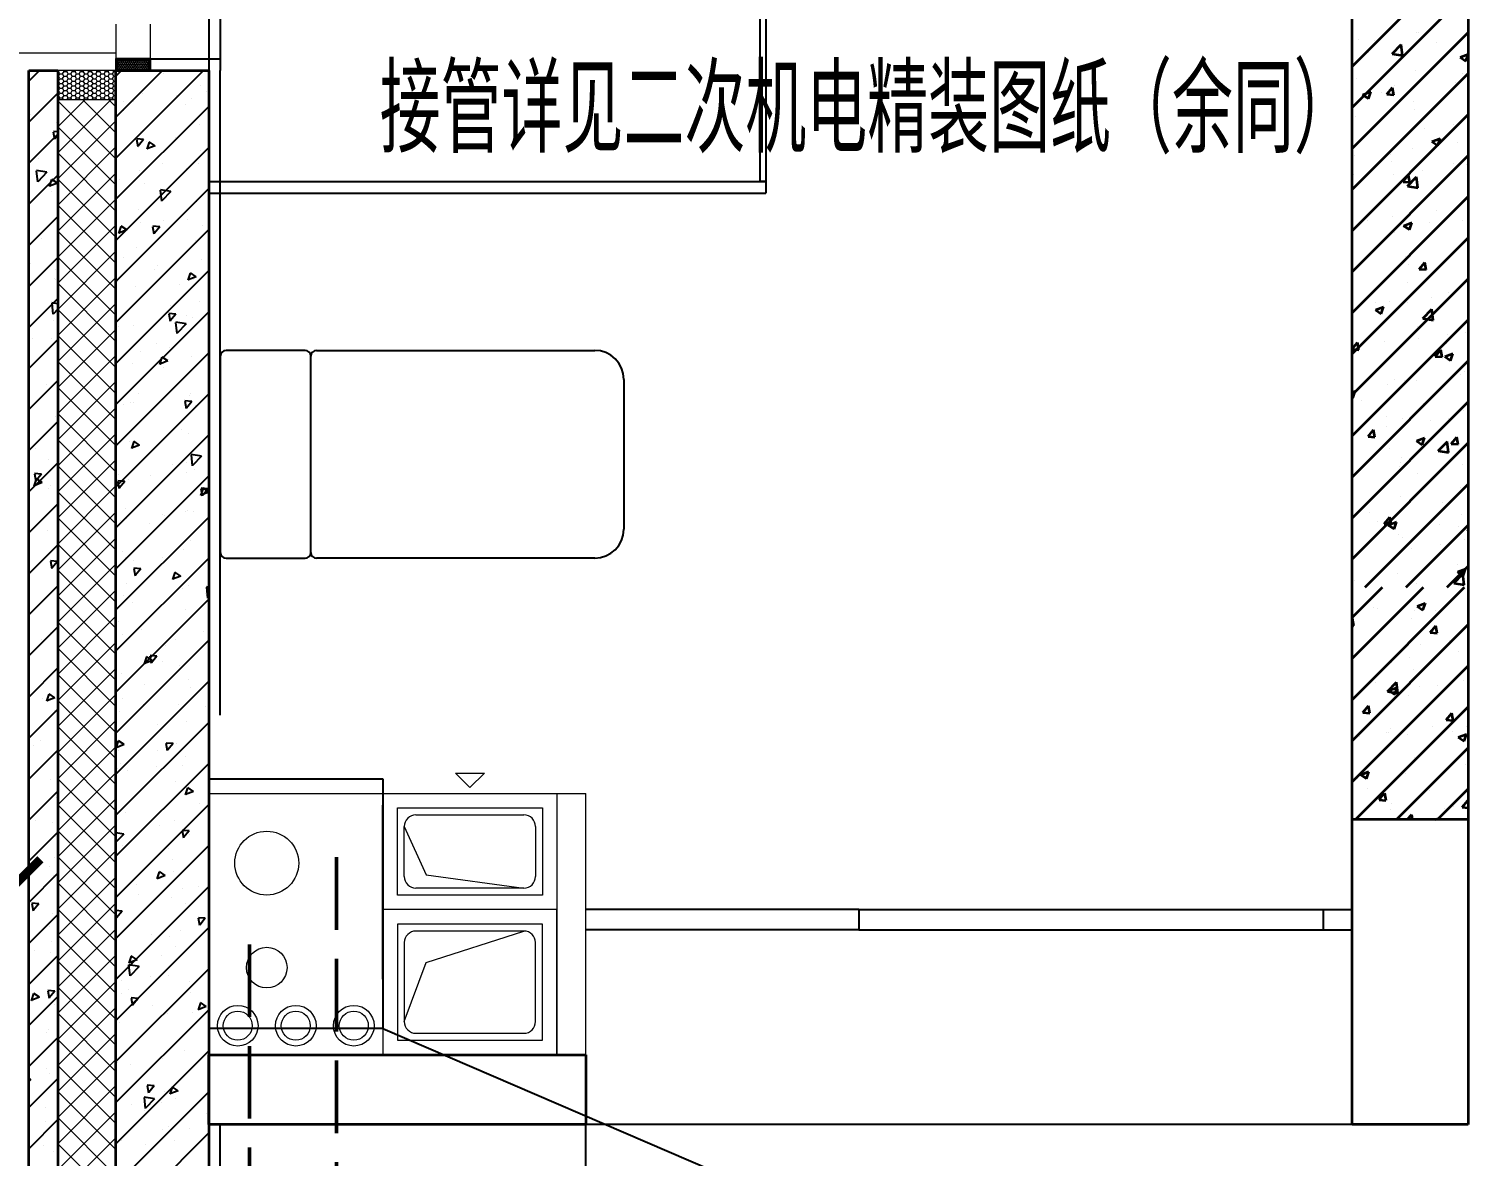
# Model space of a CAD drawing. Header units: inches. Extents: x 143994 to 247866, y 243815 to 272761.
# Drawn here: x 215858 to 218338, y 255156 to 257098 of the extents above; entities that cross this region are included whole.
import ezdxf

# ---------------------------------------------------------------- set-up
doc = ezdxf.new("R2010")
doc.units = ezdxf.units.IN
doc.header["$LTSCALE"] = 1000
doc.header["$MEASUREMENT"] = 0
doc.linetypes.add('DASH', pattern=[0.35, 0.25, -0.1])
doc.layers.get('DEFPOINTS').update_dxf_attribs({"color": 62})
for name, color, linetype in [('0-建筑1F', 127, 'Continuous'), ('00给水标注', 13, 'Continuous'), ('A-ARCHLINE', 1, 'Continuous'), ('A-S-face(建筑粉刷线)', 136, 'Continuous'), ('A-Wall-Patn', 255, 'Continuous'), ('MISC 杂项', 8, 'Continuous'), ('PUB_HATCH', 8, 'Continuous'), ('WINDOW', 8, 'Continuous'), ('体量', 2, 'Continuous'), ('厨卫', 44, 'Continuous')]:
    doc.layers.add(name, color=color, linetype=linetype)
for name, color, linetype, lineweight in [('00污水管', 120, 'DASH', 50), ('A-Flr-Opng', 14, 'Continuous', 9), ('A-M-Stone', 11, 'Continuous', 15), ('A-Wall', 254, 'Continuous', 35), ('MQ-HZ幕墙绘制', 6, 'Continuous', 13), ('W-保温层', 8, 'Continuous', 13)]:
    doc.layers.add(name, color=color, linetype=linetype, lineweight=lineweight)
doc.styles.add('ECADI', font='hzs.shx', dxfattribs={"width": 0.7, "bigfont": 'hztxt.shx'})
doc.styles.add('HS2', font='')
doc.styles.get('HS2').set_extended_font_data('SimHei')
doc.dimstyles.new('HS-DIM50', dxfattribs={"dimscale": 5, "dimtxt": 30, "dimasz": 15, "dimexe": 10, "dimexo": 0, "dimgap": 5, "dimtad": 1, "dimdec": 1, "dimdsep": 46, "dimtxsty": 'HS2', "dimblk": 'ARCHTICK', "dimcen": 10, "dimclrd": 256, "dimclre": 256, "dimclrt": 7, "dimadec": 0, "dimazin": 0, "dimtfac": 1, "dimtdec": 1, "dimtofl": 0, "dimtmove": 2, "dimatfit": 3, "dimldrblk": 'ARCHTICK', "dimfxl": 1, "dimtolj": 1, "dimtzin": 0, "dimarcsym": 0})

# ---------------------------------------------------------------- blocks, each defined once
blk = doc.blocks.new('144')
at = {"layer": 'MQ-HZ幕墙绘制'}
h = blk.add_hatch(dxfattribs=at)
h.set_pattern_fill('HONEY', color=127, scale=3)
h.set_pattern_definition([(0, (633992.4625, -2258.8952), (7.14375, 4.124445), [4.7625, -9.525]), (120, (633992.4625, -2258.8952), (-7.143749147, 4.12444648), [4.7625, -9.525]), (60, (633992.4625, -2258.8952), (8.53e-07, 8.24889148), [-9.525, 4.7625])])
h.paths.add_polyline_path([(631456.9, -383130.3), (631356.9, -383130.3), (631356.9, -383180.3), (631456.9, -383180.3)])
h = blk.add_hatch(dxfattribs=at)
h.set_pattern_fill('HEX', color=127, angle=-90, style=0)
h.set_pattern_definition([(270, (632637.874, -382954.8868), (1.649778, -3e-16), [0.9525, -1.905]), (30, (632637.874, -382954.8868), (-0.824889, 1.4287497), [0.9525, -1.905]), (330, (632637.874, -382955.8393), (0.824889, 1.4287497), [0.9525, -1.905])])
h.paths.add_polyline_path([(631459.9, -383130.3), (631513.9, -383130.3), (631513.9, -383113.3), (631459.9, -383113.3)])
at = {"layer": 'A-ARCHLINE', "color": 127}
blk.add_line((631916.9, -384695.3), (631916.9, -384395.3), dxfattribs=at)
at = {"layer": 'A-Flr-Opng', "color": 127}
for p, q in [((632066.9, -384365.3), (632041.9, -384340.3)), ((632041.9, -384340.3), (632091.9, -384340.3)), ((632091.9, -384340.3), (632066.9, -384365.3)), ((631616.9, -384825.3), (631616.9, -384375.3)), ((631616.9, -384375.3), (632216.9, -384375.3)), ((631916.9, -384375.3), (632216.9, -384375.3)), ((631916.9, -384575.3), (631916.9, -384375.3)), ((632216.9, -384375.3), (632266.9, -384375.3)), ((632216.9, -384375.3), (632216.9, -384575.3)), ((632216.9, -384375.3), (632216.9, -384825.3)), ((632266.9, -384825.3), (632266.9, -384375.3)), ((631941.9, -384400.3), (632191.9, -384400.3)), ((631941.9, -384550.3), (631941.9, -384400.3)), ((631973.9, -384412.3), (632159.9, -384412.3)), ((632191.9, -384400.3), (632191.9, -384550.3)), ((631953.9, -384518.3), (631953.9, -384432.3)), ((631953.9, -384432.3), (631991.5, -384515.6)), ((632179.9, -384432.3), (632179.9, -384518.3)), ((631991.5, -384515.6), (632159.9, -384538.3)), ((632159.9, -384538.3), (631973.9, -384538.3)), ((632191.9, -384550.3), (631941.9, -384550.3)), ((632216.9, -384575.3), (631916.9, -384575.3)), ((631916.9, -384575.3), (631916.9, -384825.3)), ((632216.9, -384575.3), (631916.9, -384575.3)), ((632216.9, -384825.3), (632216.9, -384575.3)), ((632191.9, -384600.3), (631941.9, -384600.3)), ((631941.9, -384600.3), (631941.9, -384800.3)), ((632159.9, -384612.3), (631973.9, -384612.3)), ((631991.5, -384666.6), (632159.9, -384612.3)), ((632191.9, -384800.3), (632191.9, -384600.3)), ((631953.9, -384632.3), (631953.9, -384768.3)), ((632179.9, -384768.3), (632179.9, -384632.3)), ((631953.9, -384768.3), (631991.5, -384666.6)), ((631973.9, -384788.3), (632159.9, -384788.3)), ((631941.9, -384800.3), (632191.9, -384800.3)), ((632216.9, -384825.3), (631616.9, -384825.3)), ((631916.9, -384825.3), (632216.9, -384825.3))]:
    blk.add_line(p, q, dxfattribs=at)
for centre, radius in [((631716.9, -384495.3), 55), ((631716.9, -384675.3), 35), ((631666.9, -384775.3), 35), ((631766.9, -384775.3), 35), ((631866.9, -384775.3), 35), ((631666.9, -384775.3), 25), ((631766.9, -384775.3), 25), ((631866.9, -384775.3), 25)]:
    blk.add_circle(centre, radius, dxfattribs=at)
for centre, start, end in [((631973.9, -384432.3), 90, 180), ((632159.9, -384432.3), 0, 90), ((631973.9, -384518.3), 180, 270), ((632159.9, -384518.3), 270, 0), ((631973.9, -384632.3), 90, 180), ((632159.9, -384632.3), 0, 90), ((631973.9, -384768.3), 180, 270), ((632159.9, -384768.3), 270, 0)]:
    blk.add_arc(centre, 20, start, end, dxfattribs=at)
at = {"layer": 'A-M-Stone', "color": 127}
blk.add_line((631456.9, -383100.3), (631276.9, -383100.3), dxfattribs=at)
at = {"layer": 'A-S-face(建筑粉刷线)', "color": 127}
for p, q in [((631636.9, -384240.3), (631636.9, -383130.3)), ((631636.9, -387930.3), (631636.9, -384945.3))]:
    blk.add_line(p, q, dxfattribs=at)
blk.add_lwpolyline([(631516.9, -383110.3), (631636.9, -383110.3), (631636.9, -383130.3)], dxfattribs=at)
at = {"layer": 'A-Wall', "color": 127}
for p, q in [((633586.9, -384945.3), (633586.9, -381650.3)), ((633786.9, -381995.3), (633786.9, -384945.3)), ((631306.9, -388260.3), (631306.9, -383130.3)), ((631306.9, -383130.3), (631356.9, -383130.3)), ((631356.9, -383130.3), (631356.9, -388210.3)), ((631456.9, -388110.3), (631456.9, -383130.3)), ((631456.9, -383130.3), (631616.9, -383130.3)), ((631616.9, -383130.3), (631616.9, -387950.3)), ((633786.9, -384420.3), (633586.9, -384420.3)), ((631616.9, -384945.3), (631616.9, -384825.3)), ((631616.9, -384825.3), (632266.9, -384825.3)), ((632266.9, -384825.3), (632266.9, -384945.3)), ((632266.9, -384945.3), (631616.9, -384945.3)), ((633786.9, -384945.3), (633586.9, -384945.3))]:
    blk.add_line(p, q, dxfattribs=at)
at = {"layer": 'A-Wall', "color": 127, "linetype": 'Continuous'}
for p, q in [((633586.9, -383123.3), (633786.9, -382923.3)), ((633586.9, -383194), (633786.9, -382994)), ((633586.9, -383264.7), (633786.9, -383064.7)), ((633597.6, -383077.3), (633597.6, -383077.3)), ((633626, -383078.4), (633626, -383078.4)), ((633655.8, -383101.6), (633671.4, -383085.4)), ((633673.6, -383104.6), (633671.4, -383085.6)), ((633698.6, -383064.5), (633698.6, -383064.5)), ((633700.8, -383065.4), (633700.8, -383065.4)), ((633732.7, -383082.9), (633732.7, -383082.9)), ((633614.7, -383099.5), (633614.7, -383099.5)), ((633655.8, -383101.6), (633673.6, -383104.4)), ((633668.2, -383105.2), (633668.2, -383105.2)), ((633690.5, -383089.5), (633690.5, -383089.5)), ((633773.1, -383107.5), (633786.9, -383102.2)), ((633773.1, -383107.5), (633783, -383114.2)), ((633774.9, -383109.8), (633774.9, -383109.8)), ((633783, -383114.4), (633786.9, -383102.8)), ((633696.2, -383131), (633696.2, -383131)), ((633586.9, -383335.4), (633786.9, -383135.4)), ((633595.1, -383143.8), (633595.1, -383143.8)), ((633646.8, -383171.3), (633656.4, -383159.9)), ((633660.5, -383155.4), (633660.5, -383155.4)), ((633764.2, -383151.8), (633764.2, -383151.8)), ((633777.1, -383135.4), (633777.1, -383135.4)), ((633605, -383172), (633619, -383166.6)), ((633605, -383172), (633615, -383178.7)), ((633615, -383179), (633619, -383166.9)), ((633637.9, -383168.4), (633637.9, -383168.4)), ((633646.8, -383171.3), (633658.8, -383172.4)), ((633658.8, -383172.6), (633656.4, -383160.1)), ((633693, -383184.5), (633693, -383184.5)), ((633586.9, -383406.2), (633786.9, -383206.2)), ((633693.7, -383197.6), (633693.7, -383197.6)), ((633592.7, -383210.4), (633592.7, -383210.4)), ((633711.6, -383230.6), (633711.6, -383230.6)), ((633761.6, -383224.1), (633761.6, -383224.1)), ((633724.4, -383252.5), (633738.4, -383247.2)), ((633724.4, -383252.5), (633734.4, -383259.3)), ((633734.3, -383259.5), (633738.4, -383247.4)), ((633768.9, -383254.7), (633768.9, -383254.7)), ((633586.9, -383476.9), (633786.9, -383276.9)), ((633590.3, -383277), (633590.3, -383277)), ((633652.3, -383274.8), (633652.3, -383274.8)), ((633691.3, -383264.2), (633691.3, -383264.2)), ((633654, -383286.7), (633654, -383286.7)), ((633709, -383302.9), (633709, -383302.9)), ((633760.8, -383291.3), (633760.8, -383291.3)), ((633784.8, -383293), (633784.8, -383293)), ((633589.4, -383309.1), (633589.4, -383309.1)), ((633658.9, -383309.5), (633658.9, -383309.5)), ((633674.6, -383321.8), (633684.2, -383310.3)), ((633674.6, -383321.8), (633686.5, -383322.8)), ((633682.3, -383329.6), (633697.9, -383313.3)), ((633682.3, -383329.6), (633700.1, -383332.3)), ((633686.5, -383323), (633684.2, -383310.5)), ((633688.9, -383330.8), (633688.9, -383330.8)), ((633696.2, -383313.6), (633696.2, -383313.6)), ((633700.1, -383332.5), (633697.9, -383313.5)), ((633700.2, -383318.7), (633700.2, -383318.7)), ((633586.9, -383547.6), (633786.9, -383347.6)), ((633587.8, -383343.6), (633587.8, -383343.6)), ((633656.4, -383381.8), (633656.4, -383381.8)), ((633732.1, -383371.8), (633732.1, -383371.8)), ((633606.3, -383388.4), (633606.3, -383388.4)), ((633614.2, -383388.4), (633614.2, -383388.4)), ((633675.7, -383397.6), (633689.7, -383392.2)), ((633675.7, -383397.6), (633685.7, -383404.3)), ((633685.7, -383404.5), (633689.7, -383392.4)), ((633686.4, -383397.4), (633686.4, -383397.4)), ((633721, -383392.9), (633721, -383392.9)), ((633776.6, -383388.7), (633776.6, -383388.7)), ((633586.9, -383618.3), (633786.9, -383418.3)), ((633659.9, -383408.7), (633659.9, -383408.7)), ((633679.5, -383450.7), (633679.5, -383450.7)), ((633603.8, -383460.7), (633603.8, -383460.7)), ((633684, -383463.9), (633684, -383463.9)), ((633702.3, -383472.2), (633711.9, -383460.7)), ((633702.3, -383472.2), (633714.3, -383473.3)), ((633714.3, -383473.5), (633711.9, -383460.9)), ((633586.9, -383689), (633786.9, -383489)), ((633682, -383495.1), (633682, -383495.1)), ((633617.4, -383517.5), (633617.4, -383517.5)), ((633626.9, -383529.6), (633626.9, -383529.6)), ((633651.7, -383528), (633651.7, -383528)), ((633681.6, -383530.5), (633681.6, -383530.5)), ((633724.2, -383522), (633724.2, -383522)), ((633753.2, -383513), (633753.2, -383513)), ((633768.3, -383508), (633768.3, -383508)), ((633785.4, -383515.5), (633785.4, -383515.5)), ((633627.1, -383542.6), (633641.1, -383537.2)), ((633627.1, -383542.6), (633637, -383549.3)), ((633637, -383549.5), (633641.1, -383537.5)), ((633708.9, -383557.5), (633724.4, -383541.3)), ((633726.6, -383560.4), (633724.4, -383541.4)), ((633586.9, -383759.7), (633786.9, -383559.7)), ((633699.6, -383571.9), (633699.6, -383571.9)), ((633708.9, -383557.5), (633726.6, -383560.3)), ((633586.9, -383609.7), (633596.2, -383598.6)), ((633598.6, -383611.4), (633596.2, -383598.8)), ((633642.2, -383596.8), (633642.2, -383596.8)), ((633679.1, -383597.1), (633679.1, -383597.1)), ((633700.6, -383591.9), (633700.6, -383591.9)), ((633749, -383601.3), (633749, -383601.3)), ((633750.7, -383585.3), (633750.7, -383585.3)), ((633783, -383582.1), (633783, -383582.1)), ((633586.9, -383610.1), (633598.6, -383611.2)), ((633586.9, -383830.4), (633786.9, -383630.4)), ((633730.1, -383622.7), (633739.7, -383611.2)), ((633730.1, -383622.7), (633742, -383623.7)), ((633742, -383623.9), (633739.7, -383611.4)), ((633746.5, -383623.1), (633760.5, -383617.8)), ((633746.5, -383623.1), (633756.4, -383629.8)), ((633756.4, -383630.1), (633760.5, -383618)), ((633773.8, -383654.2), (633773.8, -383654.2)), ((633776, -383641.9), (633776, -383641.9)), ((633780.6, -383648.7), (633780.6, -383648.7)), ((633648, -383670.7), (633648, -383670.7)), ((633659.3, -383661.9), (633659.3, -383661.9)), ((633676.7, -383663.7), (633676.7, -383663.7)), ((633698.1, -383664.2), (633698.1, -383664.2)), ((633586.9, -383684.4), (633592.4, -383682.3)), ((633586.9, -383693.4), (633588.4, -383694.3)), ((633586.9, -383901.1), (633786.9, -383701.1)), ((633588.4, -383694.6), (633592.4, -383682.5)), ((633603.3, -383699), (633603.3, -383699)), ((633710.1, -383703.5), (633710.1, -383703.5)), ((633645.5, -383725.8), (633645.5, -383725.8)), ((633674.3, -383730.3), (633674.3, -383730.3)), ((633752.2, -383730.4), (633752.2, -383730.4)), ((633778.1, -383715.3), (633778.1, -383715.3)), ((633595.4, -383749.6), (633595.4, -383749.6)), ((633614.4, -383760.5), (633624, -383749.1)), ((633626.3, -383761.8), (633624, -383749.3)), ((633645.4, -383743), (633645.4, -383743)), ((633721.2, -383733.1), (633721.2, -383733.1)), ((633586.9, -383971.8), (633786.9, -383771.8)), ((633614.4, -383760.5), (633626.3, -383761.6)), ((633697.8, -383768.2), (633711.8, -383762.8)), ((633697.8, -383768.2), (633707.7, -383774.9)), ((633707.7, -383775.1), (633711.8, -383763)), ((633735.4, -383785.4), (633751, -383769.2)), ((633753.2, -383788.4), (633750.9, -383769.4)), ((633757.8, -383773.1), (633767.4, -383761.6)), ((633757.8, -383773.1), (633769.8, -383774.1)), ((633769.8, -383774.4), (633767.4, -383761.8)), ((633767.7, -383761.3), (633767.7, -383761.3)), ((633651.1, -383781.3), (633651.1, -383781.3)), ((633671.8, -383796.8), (633671.8, -383796.8)), ((633735.4, -383785.4), (633753.2, -383788.2)), ((633775.7, -383781.8), (633775.7, -383781.8)), ((633592.8, -383821.9), (633592.8, -383821.9)), ((633668.6, -383811.9), (633668.6, -383811.9)), ((633670.3, -383805.2), (633670.3, -383805.2)), ((633699, -383825.2), (633699, -383825.2)), ((633777, -383809.7), (633777, -383809.7)), ((633609.2, -384020.3), (633786.9, -383842.6)), ((633773.3, -383848.4), (633773.3, -383848.4)), ((633669.4, -383863.4), (633669.4, -383863.4)), ((633742.3, -383874.2), (633742.3, -383874.2)), ((633616, -383890.8), (633616, -383890.8)), ((633642.1, -383911), (633651.7, -383899.5)), ((633654.1, -383912.3), (633651.7, -383899.7)), ((633775.4, -383895.2), (633775.4, -383895.2)), ((633631.3, -383907.4), (633631.3, -383907.4)), ((633642.1, -383911), (633654.1, -383912)), ((633649.1, -383913.2), (633663.1, -383907.8)), ((633649.1, -383913.2), (633659.1, -383919.9)), ((633658.7, -383915.2), (633658.7, -383915.2)), ((633659.1, -383920.1), (633663.1, -383908)), ((633679.9, -384020.3), (633786.9, -383913.3)), ((633738.1, -383911.9), (633738.1, -383911.9)), ((633770.8, -383915), (633770.8, -383915)), ((633785.6, -383923.5), (633786.9, -383921.9)), ((633785.6, -383923.5), (633786.9, -383923.7)), ((633667, -383930), (633667, -383930)), ((633673.5, -383934.2), (633673.5, -383934.2)), ((633689.7, -383953.1), (633689.7, -383953.1)), ((633739.7, -383946.5), (633739.7, -383946.5)), ((633780.3, -383938.7), (633780.3, -383938.7)), ((633664.5, -383996.6), (633664.5, -383996.6)), ((633750.6, -384020.3), (633786.9, -383984)), ((633761.9, -384013.4), (633777.5, -383997.1)), ((633768.4, -383981.6), (633768.4, -383981.6)), ((633768.5, -383993.7), (633782.5, -383988.3)), ((633768.5, -383993.7), (633778.5, -384000.4)), ((633779.7, -384016.3), (633777.5, -383997.3)), ((633778.5, -384000.6), (633782.5, -383988.6)), ((633586.9, -384072.5), (633639.1, -384020.3)), ((633586.9, -384143.2), (633709.9, -384020.3)), ((633586.9, -384213.9), (633780.6, -384020.3)), ((633587.4, -384022.3), (633587.4, -384022.3)), ((633591.5, -384009), (633591.5, -384009)), ((633698.3, -384013.5), (633698.3, -384013.5)), ((633761.9, -384013.4), (633779.7, -384016.1)), ((633762.9, -384015.4), (633762.9, -384015.4)), ((633767.1, -384014.5), (633767.1, -384014.5)), ((633699, -384053), (633713, -384047.6)), ((633709, -384059.9), (633713.1, -384047.8)), ((633757.4, -384040.1), (633757.4, -384040.1)), ((633586.9, -384074.6), (633587.4, -384074)), ((633589.8, -384086.8), (633587.5, -384074.3)), ((633624.2, -384055.5), (633624.2, -384055.5)), ((633631.1, -384056.7), (633631.1, -384056.7)), ((633688.9, -384073.9), (633688.9, -384073.9)), ((633694.5, -384060.2), (633694.5, -384060.2)), ((633699, -384053), (633708.9, -384059.7)), ((633730.9, -384060), (633730.9, -384060)), ((633586.9, -384284.6), (633786.9, -384084.6)), ((633586.9, -384086.3), (633589.7, -384086.6)), ((633721.2, -384098.1), (633730.9, -384086.6)), ((633721.2, -384098.1), (633733.2, -384099.1)), ((633733.3, -384099.3), (633731, -384086.8)), ((633704.8, -384119), (633704.8, -384119)), ((633754.9, -384112.4), (633754.9, -384112.4)), ((633654.3, -384150.2), (633654.3, -384150.2)), ((633686.4, -384140.5), (633686.4, -384140.5)), ((633770.9, -384130.2), (633770.9, -384130.2)), ((633586.9, -384355.3), (633786.9, -384155.3)), ((633692, -384162.2), (633692, -384162.2)), ((633627.4, -384184.5), (633627.4, -384184.5)), ((633647.6, -384200), (633663.2, -384183.8)), ((633647.6, -384200), (633665.4, -384202.7)), ((633650.3, -384198), (633664.3, -384192.6)), ((633650.3, -384198), (633660.3, -384204.7)), ((633652.2, -384197.8), (633652.2, -384197.8)), ((633660.4, -384204.9), (633664.4, -384192.8)), ((633665.5, -384202.9), (633663.3, -384183.9)), ((633702.3, -384191.2), (633702.3, -384191.2)), ((633734.2, -384189.1), (633734.2, -384189.1)), ((633778, -384181.3), (633778, -384181.3)), ((633786.7, -384193), (633786.7, -384193)), ((633592.7, -384420.3), (633786.9, -384226.1)), ((633605.5, -384236), (633615.2, -384224.5)), ((633617.6, -384237.2), (633615.2, -384224.7)), ((633684, -384207), (633684, -384207)), ((633605.5, -384236), (633617.5, -384237)), ((633749, -384248.5), (633758.6, -384237)), ((633749, -384248.5), (633760.9, -384249.6)), ((633761, -384249.8), (633758.7, -384237.3)), ((633762.7, -384249.6), (633762.7, -384249.6)), ((633646, -384269.6), (633646, -384269.6)), ((633649.6, -384270.1), (633649.6, -384270.1)), ((633652.2, -384263.9), (633652.2, -384263.9)), ((633681.6, -384273.6), (633681.6, -384273.6)), ((633725.4, -384260.2), (633725.4, -384260.2)), ((633759, -384268.4), (633759, -384268.4)), ((633769.7, -384278.5), (633783.7, -384273.1)), ((633779.7, -384285.4), (633783.8, -384273.4)), ((633784.3, -384259.5), (633784.3, -384259.5)), ((633599.6, -384276.7), (633599.6, -384276.7)), ((633663.4, -384420.3), (633786.9, -384296.8)), ((633769.7, -384278.5), (633779.7, -384285.2)), ((633693.9, -384313.5), (633693.9, -384313.5)), ((633597, -384349), (633597, -384349)), ((633601.7, -384343), (633615.7, -384337.6)), ((633601.7, -384343), (633611.6, -384349.7)), ((633611.7, -384349.9), (633615.7, -384337.9)), ((633672.8, -384339), (633672.8, -384339)), ((633679.1, -384340.2), (633679.1, -384340.2)), ((633781.8, -384326.1), (633781.8, -384326.1)), ((633613.3, -384366.1), (633613.3, -384366.1)), ((633633.3, -384386.4), (633642.9, -384374.9)), ((633645.3, -384387.7), (633643, -384375.1)), ((633720, -384370.6), (633720, -384370.6)), ((633734.1, -384420.3), (633786.9, -384367.5)), ((633633.3, -384386.4), (633645.2, -384387.5)), ((633655.4, -384392.9), (633655.4, -384392.9)), ((633762.2, -384397.4), (633762.2, -384397.4)), ((633770.3, -384383.5), (633770.3, -384383.5)), ((633776.7, -384399), (633786.4, -384387.5)), ((633776.7, -384399), (633786.9, -384399.9)), ((633779.4, -384392.7), (633779.4, -384392.7)), ((633786.9, -384390.2), (633786.5, -384387.7)), ((633620.2, -384417.9), (633620.2, -384417.9)), ((633653.7, -384403.5), (633653.7, -384403.5)), ((633676.7, -384406.8), (633676.7, -384406.8)), ((633681.5, -384420.3), (633689.7, -384411.7)), ((633690.8, -384420.3), (633689.8, -384411.9)), ((633729.5, -384420.3), (633735.1, -384418.2)), ((633734.5, -384420.3), (633735.1, -384418.4)), ((633746.5, -384401.3), (633746.5, -384401.3))]:
    blk.add_line(p, q, dxfattribs=at)
at = {"layer": 'MISC 杂项', "color": 127}
blk.add_line((633586.9, -384945.3), (632266.9, -384945.3), dxfattribs=at)
at = {"layer": 'MQ-HZ幕墙绘制', "color": 127}
for p, q in [((631456.9, -383050.3), (631456.9, -383110.3)), ((631516.9, -383110.3), (631516.9, -383050.3)), ((631456.9, -383110.3), (631516.9, -383110.3))]:
    blk.add_line(p, q, dxfattribs=at)
at = {"layer": 'MQ-HZ幕墙绘制', "color": 127, "lineweight": -3}
blk.add_lwpolyline([(631516.9, -383110.3), (631456.9, -383110.3), (631456.9, -383127.3), (631456.9, -383127.3), (631456.9, -383130.3), (631459.9, -383130.3), (631459.9, -383113.3), (631513.9, -383113.3), (631513.9, -383130.3), (631516.9, -383130.3), (631516.9, -383127.3), (631516.9, -383127.3), (631516.9, -383110.3, 0.000051)], format="xyb", dxfattribs=at)
at = {"layer": 'MQ-HZ幕墙绘制', "color": 127}
blk.add_lwpolyline([(631456.9, -383130.3), (631356.9, -383130.3), (631356.9, -383180.3), (631456.9, -383180.3)], close=True, dxfattribs=at)
at = {"layer": 'PUB_HATCH', "color": 127}
blk.add_line((631636.9, -382550.3), (631636.9, -383110.3), dxfattribs=at)
at = {"layer": 'PUB_HATCH', "color": 127, "linetype": 'Continuous'}
for p, q in [((631325.3, -383130.3), (631306.9, -383148.7)), ((631608.1, -383130.3), (631456.9, -383281.5)), ((631537.4, -383130.3), (631456.9, -383210.8)), ((631466.7, -383130.3), (631456.9, -383140.1)), ((631539.5, -383135.5), (631539.5, -383135.5)), ((631603.4, -383156.8), (631603.4, -383156.8)), ((631356.9, -383169.4), (631306.9, -383219.4)), ((631470.8, -383184.5), (631470.8, -383184.5)), ((631486.5, -383183.6), (631486.5, -383183.6)), ((631502.4, -383169.6), (631502.4, -383169.6)), ((631562.2, -383173.6), (631562.2, -383173.6)), ((631587.4, -383179.4), (631587.4, -383179.4)), ((631612.3, -383167), (631612.3, -383167)), ((631310.1, -383206.8), (631310.1, -383206.8)), ((631616.9, -383192.2), (631456.9, -383352.2)), ((631470.8, -383199.4), (631470.8, -383199.4)), ((631577.5, -383189), (631577.5, -383189)), ((631354.1, -383219.4), (631354.1, -383219.4)), ((631601, -383223.3), (631601, -383223.3)), ((631356.9, -383240.1), (631306.9, -383290.1)), ((631349, -383235.9), (631351.4, -383248.4)), ((631356.9, -383236.1), (631349.3, -383235.4)), ((631356.9, -383241.7), (631351.6, -383247.9)), ((631492.5, -383248.4), (631494.8, -383261)), ((631504.7, -383249), (631492.8, -383248)), ((631504.7, -383249), (631495.1, -383260.5)), ((631500, -383236.1), (631500, -383236.1)), ((631509.6, -383252.5), (631509.6, -383252.5)), ((631514.3, -383253.8), (631510.2, -383265.8)), ((631524.5, -383260), (631514.6, -383253.3)), ((631559.7, -383245.9), (631559.7, -383245.9)), ((631307.6, -383279.1), (631307.6, -383279.1)), ((631324.2, -383281.7), (631324.2, -383281.7)), ((631616.9, -383262.9), (631456.9, -383422.9)), ((631495.6, -383263.8), (631495.6, -383263.8)), ((631524.5, -383260), (631510.5, -383265.3)), ((631602.3, -383268.3), (631602.3, -383268.3)), ((631319.9, -383303.2), (631322.1, -383322.2)), ((631338, -383305.6), (631320.2, -383302.8)), ((631338, -383305.6), (631322.4, -383321.8)), ((631497.6, -383302.7), (631497.6, -383302.7)), ((631537.7, -383290.7), (631537.7, -383290.7)), ((631579.1, -383298.7), (631579.1, -383298.7)), ((631598.6, -383289.9), (631598.6, -383289.9)), ((631356.9, -383310.8), (631306.9, -383360.8)), ((631346.3, -383318.3), (631342.2, -383330.3)), ((631356.5, -383324.5), (631342.5, -383329.8)), ((631356.5, -383324.5), (631346.6, -383317.8)), ((631457, -383331.4), (631457, -383331.4)), ((631462.5, -383318.7), (631462.5, -383318.7)), ((631507.1, -383324.8), (631507.1, -383324.8)), ((631345.9, -383338.8), (631345.9, -383338.8)), ((631616.9, -383333.6), (631456.9, -383493.6)), ((631533.4, -383336.3), (631535.6, -383355.3)), ((631551.5, -383338.7), (631533.7, -383335.9)), ((631551.5, -383338.7), (631535.9, -383354.9)), ((631596.2, -383356.5), (631596.2, -383356.5)), ((631356.9, -383381.5), (631306.9, -383431.5)), ((631495.1, -383369.3), (631495.1, -383369.3)), ((631616.9, -383404.3), (631456.9, -383564.3)), ((631465.6, -383398.8), (631461.6, -383410.9)), ((631475.9, -383405), (631461.9, -383410.4)), ((631475.9, -383405), (631465.9, -383398.3)), ((631498.8, -383392.9), (631498.8, -383392.9)), ((631520.2, -383398.9), (631522.6, -383411.4)), ((631532.5, -383399.4), (631520.5, -383398.4)), ((631532.5, -383399.4), (631522.9, -383410.9)), ((631538.9, -383388.7), (631538.9, -383388.7)), ((631580.8, -383387.1), (631580.8, -383387.1)), ((631605.5, -383397.4), (631605.5, -383397.4)), ((631328.7, -383420.2), (631328.7, -383420.2)), ((631586.8, -383432.6), (631586.8, -383432.6)), ((631593.7, -383423.1), (631593.7, -383423.1)), ((631356.9, -383452.2), (631306.9, -383502.2)), ((631470.2, -383452.7), (631470.2, -383452.7)), ((631492.7, -383435.9), (631492.7, -383435.9)), ((631603.9, -383456), (631603.9, -383456)), ((631307.8, -383469.5), (631306.9, -383468.9)), ((631307.8, -383469.5), (631306.9, -383469.9)), ((631310.1, -383463.2), (631310.1, -383463.2)), ((631353.5, -383472.7), (631353.5, -383472.7)), ((631616.9, -383475), (631456.9, -383635)), ((631523.6, -383472.2), (631523.6, -383472.2)), ((631528.2, -383465.9), (631528.2, -383465.9)), ((631585, -383479.3), (631581, -383491.4)), ((631595.3, -383485.5), (631585.3, -383478.8)), ((631351.8, -383489.2), (631351.8, -383489.2)), ((631352.2, -383490), (631352.2, -383490)), ((631459, -383494.5), (631459, -383494.5)), ((631490.3, -383502.5), (631490.3, -383502.5)), ((631565.8, -383499.1), (631565.8, -383499.1)), ((631595.3, -383485.5), (631581.3, -383490.9)), ((631591.3, -383489.7), (631591.3, -383489.7)), ((631356.9, -383522.9), (631306.9, -383572.9)), ((631346.4, -383531.1), (631348.6, -383550.1)), ((631356.9, -383532.3), (631346.7, -383530.7)), ((631601.4, -383528.3), (631601.4, -383528.3)), ((631356.9, -383541.4), (631348.9, -383549.7)), ((631616.9, -383545.8), (631456.9, -383705.8)), ((631475.6, -383544.8), (631475.6, -383544.8)), ((631548, -383549.3), (631550.3, -383561.9)), ((631560.2, -383549.9), (631548.3, -383548.8)), ((631560.2, -383549.9), (631550.6, -383561.4)), ((631551.3, -383534.8), (631551.3, -383534.8)), ((631578.6, -383552), (631578.6, -383552)), ((631588.9, -383556.2), (631588.9, -383556.2)), ((631349.2, -383561.4), (631349.2, -383561.4)), ((631461.9, -383572), (631461.9, -383572)), ((631487.8, -383569), (631487.8, -383569)), ((631559.9, -383564.2), (631562.1, -383583.2)), ((631578, -383566.6), (631560.2, -383563.8)), ((631578, -383566.6), (631562.4, -383582.8)), ((631356.9, -383593.6), (631306.9, -383643.6)), ((631313.3, -383592.2), (631313.3, -383592.2)), ((631345.3, -383592), (631345.3, -383592)), ((631526.8, -383601.3), (631526.8, -383601.3)), ((631616.9, -383616.5), (631456.9, -383776.5)), ((631498.7, -383613.7), (631498.7, -383613.7)), ((631536.4, -383624.3), (631532.3, -383636.4)), ((631546.6, -383630.6), (631532.6, -383635.9)), ((631546.6, -383630.6), (631536.7, -383623.8)), ((631548.8, -383607.1), (631548.8, -383607.1)), ((631586.4, -383622.8), (631586.4, -383622.8)), ((631485.4, -383635.6), (631485.4, -383635.6)), ((631538.3, -383642), (631538.3, -383642)), ((631356.9, -383664.3), (631306.9, -383714.3)), ((631338.1, -383671.5), (631338.1, -383671.5)), ((631551.6, -383680.6), (631551.6, -383680.6)), ((631616.9, -383687.2), (631456.9, -383847.2)), ((631483, -383702.2), (631483, -383702.2)), ((631487, -383702.9), (631487, -383702.9)), ((631496.1, -383686), (631496.1, -383686)), ((631575.7, -383699.8), (631578.1, -383712.3)), ((631588, -383700.3), (631576, -383699.3)), ((631588, -383700.3), (631578.4, -383711.8)), ((631584, -383689.4), (631584, -383689.4)), ((631586.2, -383685.9), (631586.2, -383685.9)), ((631352.9, -383725.9), (631352.9, -383725.9)), ((631469.6, -383705.9), (631469.6, -383705.9)), ((631593.8, -383707.4), (631593.8, -383707.4)), ((631356.9, -383735), (631306.9, -383785)), ((631569.8, -383748.3), (631569.8, -383748.3)), ((631616.9, -383757.9), (631456.9, -383917.9)), ((631480.5, -383768.8), (631480.5, -383768.8)), ((631487.7, -383769.4), (631483.6, -383781.5)), ((631497.9, -383775.6), (631483.9, -383781)), ((631497.9, -383775.6), (631488, -383768.9)), ((631581.6, -383756), (631581.6, -383756)), ((631317.7, -383781.5), (631317.7, -383781.5)), ((631341.3, -383800.6), (631341.3, -383800.6)), ((631586.4, -383792.1), (631588.6, -383811.1)), ((631604.5, -383794.5), (631586.7, -383791.8)), ((631604.5, -383794.5), (631588.9, -383810.8)), ((631356.9, -383805.8), (631306.9, -383855.8)), ((631316.6, -383825.1), (631318.9, -383837.6)), ((631328.8, -383825.7), (631316.9, -383824.6)), ((631328.8, -383825.7), (631319.2, -383837.1)), ((631616.9, -383828.6), (631456.9, -383988.6)), ((631461.3, -383825.3), (631461.3, -383825.3)), ((631517.2, -383827.2), (631517.2, -383827.2)), ((631554.8, -383809.6), (631554.8, -383809.6)), ((631578, -383805.2), (631578, -383805.2)), ((631579.1, -383822.6), (631579.1, -383822.6)), ((631593, -383817.2), (631593, -383817.2)), ((631319.6, -383833.9), (631315.6, -383846)), ((631329.9, -383840.1), (631315.9, -383845.5)), ((631329.9, -383840.1), (631319.9, -383833.4)), ((631340.8, -383850.4), (631340.8, -383850.4)), ((631344.7, -383845.3), (631344.7, -383845.3)), ((631460, -383837.7), (631462.4, -383850.2)), ((631472.3, -383838.2), (631460.3, -383837.2)), ((631472.3, -383838.2), (631462.7, -383849.7)), ((631478.1, -383835.4), (631478.1, -383835.4)), ((631607.1, -383849.9), (631603, -383862)), ((631603.5, -383850.2), (631605.8, -383862.7)), ((631615.7, -383850.8), (631603.8, -383849.7)), ((631615.7, -383850.8), (631606.1, -383862.2)), ((631616.9, -383855.8), (631607.4, -383849.4)), ((631356.9, -383876.5), (631306.9, -383926.5)), ((631616.9, -383856.3), (631603.3, -383861.5)), ((631616.9, -383899.3), (631456.9, -384059.3)), ((631472.9, -383884.4), (631472.9, -383884.4)), ((631475.7, -383901.9), (631475.7, -383901.9)), ((631537.7, -383895.3), (631537.7, -383895.3)), ((631540.4, -383896.1), (631540.4, -383896.1)), ((631576.7, -383889.1), (631576.7, -383889.1)), ((631579.6, -383888.9), (631579.6, -383888.9)), ((631590.4, -383889.5), (631590.4, -383889.5)), ((631338.3, -383922.7), (631338.3, -383922.7)), ((631464.6, -383906), (631464.6, -383906)), ((631515, -383911.3), (631515, -383911.3)), ((631356.9, -383947.2), (631306.9, -383997.2)), ((631585.6, -383939.2), (631585.6, -383939.2)), ((631344.3, -383975.5), (631346.7, -383988.1)), ((631356.6, -383976.1), (631344.6, -383975)), ((631356.6, -383976.1), (631346.9, -383987.6)), ((631616.9, -383970), (631456.9, -384130)), ((631469, -383959.2), (631469, -383959.2)), ((631473.2, -383968.5), (631473.2, -383968.5)), ((631487.7, -383974.9), (631487.7, -383974.9)), ((631537.8, -383968.4), (631537.8, -383968.4)), ((631574.3, -383955.7), (631574.3, -383955.7)), ((631352.4, -383979.2), (631352.4, -383979.2)), ((631487.8, -383988.1), (631490.1, -384000.6)), ((631500, -383988.6), (631488.1, -383987.6)), ((631500, -383988.6), (631490.4, -384000.1)), ((631558.4, -383994.9), (631554.4, -384007)), ((631568.7, -384001.1), (631554.7, -384006.5)), ((631568.7, -384001.1), (631558.7, -383994.4)), ((631356.9, -384017.9), (631306.9, -384067.9)), ((631476.1, -384013.5), (631476.1, -384013.5)), ((631571.8, -384022.3), (631571.8, -384022.3)), ((631582.9, -384018), (631582.9, -384018)), ((631612.9, -384020.1), (631615.1, -384039.1)), ((631616.9, -384020.3), (631613.2, -384019.7)), ((631616.9, -384040.7), (631456.9, -384200.7)), ((631470.8, -384035.1), (631470.8, -384035.1)), ((631485.2, -384047.2), (631485.2, -384047.2)), ((631611.5, -384030.6), (631611.5, -384030.6)), ((631616.9, -384037.1), (631615.4, -384038.7)), ((631577.4, -384058.5), (631577.4, -384058.5)), ((631356.9, -384088.6), (631306.9, -384138.6)), ((631344.1, -384098.5), (631344.1, -384098.5)), ((631460.7, -384078.5), (631460.7, -384078.5)), ((631468.4, -384101.7), (631468.4, -384101.7)), ((631500.9, -384092.8), (631500.9, -384092.8)), ((631569.4, -384088.9), (631569.4, -384088.9)), ((631607.7, -384097.3), (631607.7, -384097.3)), ((631329.5, -384110.6), (631329.5, -384110.6)), ((631616.9, -384111.4), (631456.9, -384271.4)), ((631543.1, -384119.7), (631543.1, -384119.7)), ((631558.9, -384109.5), (631558.9, -384109.5)), ((631509.7, -384139.9), (631505.7, -384152)), ((631520, -384146.2), (631506, -384151.5)), ((631520, -384146.2), (631510, -384139.5)), ((631515.5, -384138.5), (631517.9, -384151.1)), ((631527.8, -384139.1), (631515.8, -384138)), ((631527.8, -384139.1), (631518.2, -384150.6)), ((631537.1, -384148.5), (631537.1, -384148.5)), ((631356.9, -384159.3), (631306.9, -384209.3)), ((631465.9, -384168.3), (631465.9, -384168.3)), ((631567, -384155.4), (631567, -384155.4)), ((631616.9, -384182.2), (631456.9, -384342.2)), ((631506.3, -384188.4), (631506.3, -384188.4)), ((631582, -384178.4), (631582, -384178.4)), ((631585, -384192.4), (631585, -384192.4)), ((631329.9, -384211.6), (631329.9, -384211.6)), ((631341.7, -384204.5), (631337.6, -384216.5)), ((631351.9, -384210.7), (631337.9, -384216)), ((631351.9, -384210.7), (631342, -384204)), ((631468.4, -384212.4), (631468.4, -384212.4)), ((631504.1, -384221.9), (631504.1, -384221.9)), ((631564.5, -384222), (631564.5, -384222)), ((631610.9, -384226.4), (631610.9, -384226.4)), ((631356.9, -384230), (631306.9, -384280)), ((631351.8, -384232.5), (631351.8, -384232.5)), ((631463.5, -384234.8), (631463.5, -384234.8)), ((631579.5, -384250.7), (631579.5, -384250.7)), ((631616.9, -384252.9), (631456.9, -384412.9)), ((631529.4, -384257.3), (631529.4, -384257.3)), ((631356.9, -384300.7), (631306.9, -384350.7)), ((631315.4, -384292.1), (631315.4, -384292.1)), ((631327.4, -384283.9), (631327.4, -384283.9)), ((631461.1, -384285), (631457, -384297.1)), ((631471.3, -384291.2), (631457.3, -384296.6)), ((631471.3, -384291.2), (631461.4, -384284.5)), ((631543.3, -384289), (631545.6, -384301.5)), ((631555.5, -384289.5), (631543.6, -384288.5)), ((631555.5, -384289.5), (631545.9, -384301)), ((631562.1, -384288.6), (631562.1, -384288.6)), ((631616.9, -384323.6), (631456.9, -384483.6)), ((631461.1, -384301.4), (631461.1, -384301.4)), ((631464.3, -384323.5), (631464.3, -384323.5)), ((631528.9, -384301.2), (631528.9, -384301.2)), ((631576.8, -384311.8), (631576.8, -384311.8)), ((631460.1, -384331.8), (631460.1, -384331.8)), ((631476.8, -384336.2), (631476.8, -384336.2)), ((631526.9, -384329.6), (631526.9, -384329.6)), ((631571.1, -384328), (631571.1, -384328)), ((631356.9, -384371.4), (631306.9, -384421.4)), ((631343.5, -384351.8), (631343.5, -384351.8)), ((631458.7, -384368), (631458.7, -384368)), ((631559.7, -384355.2), (631559.7, -384355.2)), ((631580.5, -384365.5), (631576.4, -384377.6)), ((631590.7, -384371.7), (631576.7, -384377.1)), ((631590.7, -384371.7), (631580.8, -384365)), ((631354.8, -384383), (631354.8, -384383)), ((631616.9, -384394.3), (631456.9, -384554.3)), ((631600.6, -384391.8), (631600.6, -384391.8)), ((631318.6, -384421.2), (631318.6, -384421.2)), ((631474.3, -384408.5), (631474.3, -384408.5)), ((631536.5, -384401.8), (631536.5, -384401.8)), ((631557.2, -384421.8), (631557.2, -384421.8)), ((631356.9, -384442.2), (631306.9, -384492.2)), ((631348.4, -384425), (631348.4, -384425)), ((631352.3, -384449.6), (631352.3, -384449.6)), ((631470.6, -384445.2), (631456.9, -384443.1)), ((631470.6, -384445.2), (631456.9, -384459.5)), ((631532.2, -384430.2), (631532.2, -384430.2)), ((631571, -384439.4), (631573.4, -384451.9)), ((631583.3, -384440), (631571.3, -384438.9)), ((631583.3, -384440), (631573.7, -384451.4)), ((631584.5, -384445.7), (631584.5, -384445.7)), ((631616.9, -384465), (631456.9, -384625)), ((631467.8, -384465.7), (631467.8, -384465.7)), ((631548, -384470.7), (631548, -384470.7)), ((631351.2, -384485.7), (631351.2, -384485.7)), ((631554.8, -384488.3), (631554.8, -384488.3)), ((631356.9, -384512.9), (631306.9, -384562.9)), ((631343.4, -384500.5), (631343.4, -384500.5)), ((631349.9, -384516.1), (631349.9, -384516.1)), ((631531.8, -384510.5), (631527.7, -384522.6)), ((631542, -384516.7), (631528, -384522.1)), ((631542, -384516.7), (631532.1, -384510)), ((631557, -384509.5), (631557, -384509.5)), ((631616.9, -384535.7), (631456.9, -384695.7)), ((631492.4, -384531.9), (631492.4, -384531.9)), ((631571.1, -384539.6), (631571.1, -384539.6)), ((631599.1, -384536.4), (631599.1, -384536.4)), ((631311.9, -384564.7), (631314.2, -384577.3)), ((631324.1, -384565.3), (631312.2, -384564.2)), ((631324.1, -384565.3), (631314.5, -384576.8)), ((631319, -384572.8), (631319, -384572.8)), ((631495.3, -384549.6), (631495.3, -384549.6)), ((631552.4, -384554.9), (631552.4, -384554.9)), ((631576.2, -384565), (631576.2, -384565)), ((631356.9, -384583.6), (631306.9, -384633.6)), ((631347.5, -384582.7), (631347.5, -384582.7)), ((631467.6, -384577.8), (631456.9, -384576.9)), ((631456.9, -384585.9), (631457.7, -384589.8)), ((631467.6, -384577.8), (631458, -384589.3)), ((631459.6, -384585), (631459.6, -384585)), ((631598.8, -384589.8), (631601.1, -384602.4)), ((631611, -384590.4), (631599.1, -384589.3)), ((631611, -384590.4), (631601.4, -384601.9)), ((631342.9, -384605.1), (631342.9, -384605.1)), ((631616.9, -384606.4), (631456.9, -384766.4)), ((631518.5, -384618.5), (631518.5, -384618.5)), ((631549.9, -384621.5), (631549.9, -384621.5)), ((631568.5, -384611.9), (631568.5, -384611.9)), ((631316.4, -384645.1), (631316.4, -384645.1)), ((631346.7, -384629.6), (631346.7, -384629.6)), ((631560.2, -384638.6), (631560.2, -384638.6)), ((631356.9, -384654.3), (631306.9, -384704.3)), ((631345, -384649.3), (631345, -384649.3)), ((631479, -384670.7), (631481.2, -384689.7)), ((631483.1, -384655.6), (631479.1, -384667.6)), ((631497.1, -384673.1), (631479.3, -384670.4)), ((631493.4, -384661.8), (631479.4, -384667.2)), ((631493.4, -384661.8), (631483.4, -384655.1)), ((631535.9, -384655), (631535.9, -384655)), ((631616.9, -384677.1), (631456.9, -384837.1)), ((631465.9, -384697.4), (631465.9, -384697.4)), ((631497.1, -384673.1), (631481.5, -384689.4)), ((631515.9, -384690.8), (631515.9, -384690.8)), ((631547.5, -384688.1), (631547.5, -384688.1)), ((631315.1, -384720.1), (631311, -384732.2)), ((631325.3, -384726.3), (631315.4, -384719.6)), ((631339.6, -384715.2), (631342, -384727.7)), ((631351.9, -384715.7), (631339.9, -384714.7)), ((631351.9, -384715.7), (631342.2, -384727.2)), ((631342.6, -384715.9), (631342.6, -384715.9)), ((631467.2, -384719), (631467.2, -384719)), ((631478.2, -384713.4), (631478.2, -384713.4)), ((631583.9, -384698.9), (631583.9, -384698.9)), ((631585, -384717.9), (631585, -384717.9)), ((631356.9, -384725), (631306.9, -384775)), ((631325.3, -384726.3), (631311.3, -384731.7)), ((631350.6, -384739), (631350.6, -384739)), ((631483.1, -384727.7), (631485.4, -384740.3)), ((631495.3, -384728.3), (631483.4, -384727.2)), ((631495.3, -384728.3), (631485.7, -384739.8)), ((631520.4, -384740.3), (631520.4, -384740.3)), ((631602.5, -384736.1), (631598.5, -384748.2)), ((631612.8, -384742.3), (631598.8, -384747.7)), ((631612.8, -384742.3), (631602.8, -384735.6)), ((631616.9, -384747.8), (631456.9, -384907.8)), ((631463.3, -384769.7), (631463.3, -384769.7)), ((631545.1, -384754.7), (631545.1, -384754.7)), ((631589.6, -384753), (631589.6, -384753)), ((631356.9, -384795.7), (631306.9, -384845.7)), ((631337.5, -384786.2), (631337.5, -384786.2)), ((631340.2, -384782.5), (631340.2, -384782.5)), ((631616.9, -384818.5), (631456.9, -384978.5)), ((631542.7, -384821.2), (631542.7, -384821.2)), ((631575.6, -384818.3), (631575.6, -384818.3)), ((631459, -384838.3), (631459, -384838.3)), ((631481.4, -384842.5), (631481.4, -384842.5)), ((631537, -384831.9), (631537, -384831.9)), ((631612.8, -384822), (631612.8, -384822)), ((631356.9, -384866.4), (631306.9, -384916.4)), ((631310.2, -384868), (631306.9, -384867.5)), ((631310.2, -384868), (631306.9, -384871.3)), ((631337.8, -384849), (631337.8, -384849)), ((631342.3, -384858.3), (631342.3, -384858.3)), ((631588.2, -384847), (631588.2, -384847)), ((631616.9, -384889.3), (631456.9, -385049.3)), ((631510.8, -384878.2), (631513.2, -384890.7)), ((631523.1, -384878.7), (631511.1, -384877.7)), ((631523.1, -384878.7), (631513.5, -384890.2)), ((631540.2, -384887.8), (631540.2, -384887.8)), ((631553.9, -384881.1), (631549.8, -384893.2)), ((631564.1, -384887.3), (631550.1, -384892.7)), ((631564.1, -384887.3), (631554.2, -384880.6)), ((631610.2, -384894.2), (631610.2, -384894.2)), ((631335.3, -384915.6), (631335.3, -384915.6)), ((631484.4, -384910.8), (631484.4, -384910.8)), ((631505.5, -384898.7), (631507.7, -384917.7)), ((631523.6, -384901.1), (631505.8, -384898.3)), ((631523.6, -384901.1), (631508, -384917.3)), ((631535.3, -384908.3), (631535.3, -384908.3)), ((631560.1, -384900.8), (631560.1, -384900.8)), ((631356.9, -384937.1), (631306.9, -384987.1)), ((631308, -384934), (631308, -384934)), ((631334.9, -384939.6), (631334.9, -384939.6)), ((631506.2, -384921.8), (631506.2, -384921.8)), ((631613, -384926.3), (631613, -384926.3)), ((631616.9, -384960), (631456.9, -385120)), ((631537.8, -384954.4), (631537.8, -384954.4)), ((631548.4, -384948.6), (631548.4, -384948.6)), ((631583.3, -384952.2), (631583.3, -384952.2)), ((631332.9, -384982.2), (631332.9, -384982.2)), ((631350, -384992.2), (631350, -384992.2)), ((631466.6, -384972.2), (631466.6, -384972.2)), ((631507.5, -384979.7), (631507.5, -384979.7)), ((631557.6, -384973.1), (631557.6, -384973.1))]:
    blk.add_line(p, q, dxfattribs=at)
at = {"layer": 'W-保温层', "color": 127, "linetype": 'Continuous'}
for p, q in [((631448.9, -383180.3), (631356.9, -383272.2)), ((631404, -383180.3), (631356.9, -383227.3)), ((631359.1, -383180.3), (631356.9, -383182.4)), ((631356.9, -383182.5), (631456.9, -383282.5)), ((631399.6, -383180.3), (631456.9, -383237.6)), ((631444.5, -383180.3), (631456.9, -383192.7)), ((631456.9, -383217.1), (631356.9, -383317.1)), ((631356.9, -383227.4), (631456.9, -383327.4)), ((631456.9, -383262), (631356.9, -383362)), ((631356.9, -383272.3), (631456.9, -383372.3)), ((631456.9, -383306.9), (631356.9, -383406.9)), ((631356.9, -383317.2), (631456.9, -383417.2)), ((631456.9, -383351.9), (631356.9, -383451.9)), ((631356.9, -383362.1), (631456.9, -383462.1)), ((631456.9, -383396.8), (631356.9, -383496.8)), ((631356.9, -383407), (631456.9, -383507)), ((631456.9, -383441.7), (631356.9, -383541.7)), ((631356.9, -383451.9), (631456.9, -383551.9)), ((631456.9, -383486.6), (631356.9, -383586.6)), ((631356.9, -383496.8), (631456.9, -383596.8)), ((631456.9, -383531.5), (631356.9, -383631.5)), ((631356.9, -383541.7), (631456.9, -383641.7)), ((631456.9, -383576.4), (631356.9, -383676.4)), ((631356.9, -383586.6), (631456.9, -383686.6)), ((631456.9, -383621.3), (631356.9, -383721.3)), ((631356.9, -383631.5), (631456.9, -383731.5)), ((631456.9, -383666.2), (631356.9, -383766.2)), ((631356.9, -383676.4), (631456.9, -383776.4)), ((631456.9, -383711.1), (631356.9, -383811.1)), ((631356.9, -383721.3), (631456.9, -383821.3)), ((631456.9, -383756), (631356.9, -383856)), ((631356.9, -383766.2), (631456.9, -383866.2)), ((631456.9, -383800.9), (631356.9, -383900.9)), ((631356.9, -383811.1), (631456.9, -383911.1)), ((631456.9, -383845.8), (631356.9, -383945.8)), ((631356.9, -383856), (631456.9, -383956)), ((631456.9, -383890.7), (631356.9, -383990.7)), ((631356.9, -383900.9), (631456.9, -384000.9)), ((631456.9, -383935.6), (631356.9, -384035.6)), ((631356.9, -383945.8), (631456.9, -384045.8)), ((631456.9, -383980.5), (631356.9, -384080.5)), ((631356.9, -383990.7), (631456.9, -384090.7)), ((631456.9, -384025.4), (631356.9, -384125.4)), ((631356.9, -384035.6), (631456.9, -384135.6)), ((631456.9, -384070.3), (631356.9, -384170.3)), ((631356.9, -384080.5), (631456.9, -384180.5)), ((631456.9, -384115.2), (631356.9, -384215.2)), ((631356.9, -384125.4), (631456.9, -384225.4)), ((631456.9, -384160.1), (631356.9, -384260.1)), ((631356.9, -384170.3), (631456.9, -384270.3)), ((631456.9, -384205), (631356.9, -384305)), ((631356.9, -384215.2), (631456.9, -384315.2)), ((631456.9, -384249.9), (631356.9, -384349.9)), ((631356.9, -384260.1), (631456.9, -384360.1)), ((631456.9, -384294.8), (631356.9, -384394.8)), ((631356.9, -384305), (631456.9, -384405)), ((631456.9, -384339.7), (631356.9, -384439.7)), ((631356.9, -384349.9), (631456.9, -384449.9)), ((631456.9, -384384.6), (631356.9, -384484.6)), ((631356.9, -384394.8), (631456.9, -384494.8)), ((631456.9, -384429.5), (631356.9, -384529.5)), ((631356.9, -384439.7), (631456.9, -384539.7)), ((631456.9, -384474.4), (631356.9, -384574.4)), ((631356.9, -384484.6), (631456.9, -384584.6)), ((631456.9, -384519.3), (631356.9, -384619.3)), ((631356.9, -384529.5), (631456.9, -384629.5)), ((631456.9, -384564.2), (631356.9, -384664.2)), ((631356.9, -384574.4), (631456.9, -384674.4)), ((631456.9, -384609.1), (631356.9, -384709.1)), ((631356.9, -384619.3), (631456.9, -384719.3)), ((631456.9, -384654), (631356.9, -384754)), ((631356.9, -384664.2), (631456.9, -384764.2)), ((631456.9, -384698.9), (631356.9, -384798.9)), ((631356.9, -384709.1), (631456.9, -384809.1)), ((631456.9, -384743.8), (631356.9, -384843.8)), ((631356.9, -384754), (631456.9, -384854)), ((631456.9, -384788.7), (631356.9, -384888.7)), ((631356.9, -384798.9), (631456.9, -384898.9)), ((631456.9, -384833.6), (631356.9, -384933.6)), ((631356.9, -384843.8), (631456.9, -384943.8)), ((631456.9, -384878.5), (631356.9, -384978.5)), ((631356.9, -384888.7), (631456.9, -384988.7)), ((631456.9, -384923.4), (631356.9, -385023.4)), ((631356.9, -384933.6), (631456.9, -385033.6)), ((631456.9, -384968.3), (631356.9, -385068.3)), ((631356.9, -384978.5), (631456.9, -385078.5))]:
    blk.add_line(p, q, dxfattribs=at)
at = {"layer": 'WINDOW', "color": 127, "ltscale": 20}
for p, q in [((632736.9, -384575.2), (632266.9, -384575.2)), ((632736.9, -384575.2), (632736.9, -384610.2)), ((632736.9, -384575.3), (633586.9, -384575.3)), ((633536.9, -384575.3), (633536.9, -384610.2)), ((632736.9, -384610.2), (632266.9, -384610.2)), ((632736.9, -384610.2), (633586.9, -384610.2))]:
    blk.add_line(p, q, dxfattribs=at)
at = {"layer": '厨卫', "color": 127}
for p, q in [((632566.9, -383321.3), (632566.9, -382125.3)), ((632576.9, -382125.3), (632576.9, -383321.3)), ((631616.9, -383321.3), (632576.9, -383321.3)), ((632576.9, -383321.3), (632566.9, -383321.3)), ((632576.9, -383321.3), (632576.9, -383341.3)), ((631616.9, -383341.3), (632576.9, -383341.3)), ((631636.9, -383622.3), (631636.9, -383960.3)), ((631782.9, -383612.3), (631646.9, -383612.3)), ((631792.9, -383960.3), (631792.9, -383622.3)), ((631792.9, -383960.3), (631792.9, -383622.3)), ((631802.9, -383612.3), (632281.9, -383612.3)), ((632331.9, -383662.3), (632331.9, -383920.3)), ((631646.9, -383970.3), (631782.9, -383970.3)), ((632281.9, -383970.3), (631802.9, -383970.3)), ((632266.9, -387950.3), (632266.9, -384945.3))]:
    blk.add_line(p, q, dxfattribs=at)
for centre, radius, start, end in [((631646.9, -383622.3), 10, 90, 180), ((631782.9, -383622.3), 10, 360, 90), ((631802.9, -383622.3), 10, 90, 180), ((632281.9, -383662.3), 50, 360, 90), ((632281.9, -383920.3), 50, 270, 360), ((631646.9, -383960.3), 10, 180, 270), ((631782.9, -383960.3), 10, 270, 360), ((631802.9, -383960.3), 10, 180, 270)]:
    blk.add_arc(centre, radius, start, end, dxfattribs=at)
blk = doc.blocks.new('_ARCHTICK')
at = {"color": 0, "linetype": 'ByBlock', "const_width": 0.15}
blk.add_lwpolyline([(-0.5, -0.5), (0.5, 0.5)], dxfattribs=at)
blk = doc.blocks.new('*D543')
at = {"layer": 'DEFPOINTS', "color": 0, "transparency": 16777216}
for p in [(215478.2, 255631.1), (215828.2, 255631.1), (215828.2, 255617.6)]:
    blk.add_point(p, dxfattribs=at)
at = {"layer": '体量', "color": 6, "lineweight": -2, "transparency": 16777216}
for p, q in [((215478.2, 255631.1), (215478.2, 255567.6)), ((215478.2, 255617.6), (215828.2, 255617.6)), ((215828.2, 255631.1), (215828.2, 255567.6))]:
    blk.add_line(p, q, dxfattribs=at)
at = {"layer": '体量', "color": 6, "lineweight": -2, "transparency": 16777216, "xscale": 100, "yscale": 100, "zscale": 100}
for p, rotation in [((215478.2, 255617.6), 179.9999999999164), ((215828.2, 255617.6), 359.9999999999164)]:
    blk.add_blockref('_ARCHTICK', p, dxfattribs=dict(at, rotation=rotation))
at = {"layer": '体量', "color": 6, "transparency": 16777216, "insert": (215653.2, 255759.8), "char_height": 150, "attachment_point": 5, "style": 'HS2'}
blk.add_mtext('\\A1;350', dxfattribs=at)

msp = doc.modelspace()

# ---------------------------------------------------------------- linework, layer by layer
at = {"layer": '00污水管', "ltscale": 0.5}
for p, q in [((216388.2, 255671.1), (216388.2, 254811.11)), ((216238.2, 255521.1), (216238.2, 255099.97))]:
    msp.add_line(p, q, dxfattribs=at)
at = {"layer": '00给水标注'}
msp.add_line((216468.2, 255376.1), (217145.1, 255085.15), dxfattribs=at)
msp.add_lwpolyline([(216468.2, 255806.1), (216468.2, 255376.1), (216168.2, 255376.1), (216168.2, 255806.1)], close=True, dxfattribs=at)
at = {"layer": 'A-Wall-Patn'}
msp.add_line((216168.2, 260146.1), (216168.2, 251406.1), dxfattribs=at)

# ---------------------------------------------------------------- block references
at = {"layer": '0-建筑1F'}
msp.add_blockref('144', (-415448.72, 640156.38), dxfattribs=at)

# ---------------------------------------------------------------- texts
at = {"layer": '00给水标注', "style": 'ECADI', "width": 0.7}
msp.add_text('接管详见二次机电精装图纸（余同）', height=150, rotation=0, dxfattribs=at).set_placement((216462.78, 256884.31))

# ---------------------------------------------------------------- dimensions: what is measured, and where the dimension line sits
at = {"layer": '体量'}
dim = msp.add_linear_dim(base=(215828.2, 255617.61), p1=(215478.2, 255631.1), p2=(215828.2, 255631.1), dimstyle='HS-DIM50', override={"dimasz": 20, "dimblk1": 'ARCHTICK', "dimblk2": 'ARCHTICK', "dimsah": 1, "dimclrd": 6, "dimclre": 6, "dimclrt": 6, "dimfxl": 20, "dimfxlon": 1}, dxfattribs=at)
dim.commit()
dim.dimension.update_dxf_attribs({"geometry": '*D543', "text_midpoint": (215653.2, 255759.77), "dimtype": 160})

doc.saveas('drawing.dxf')
